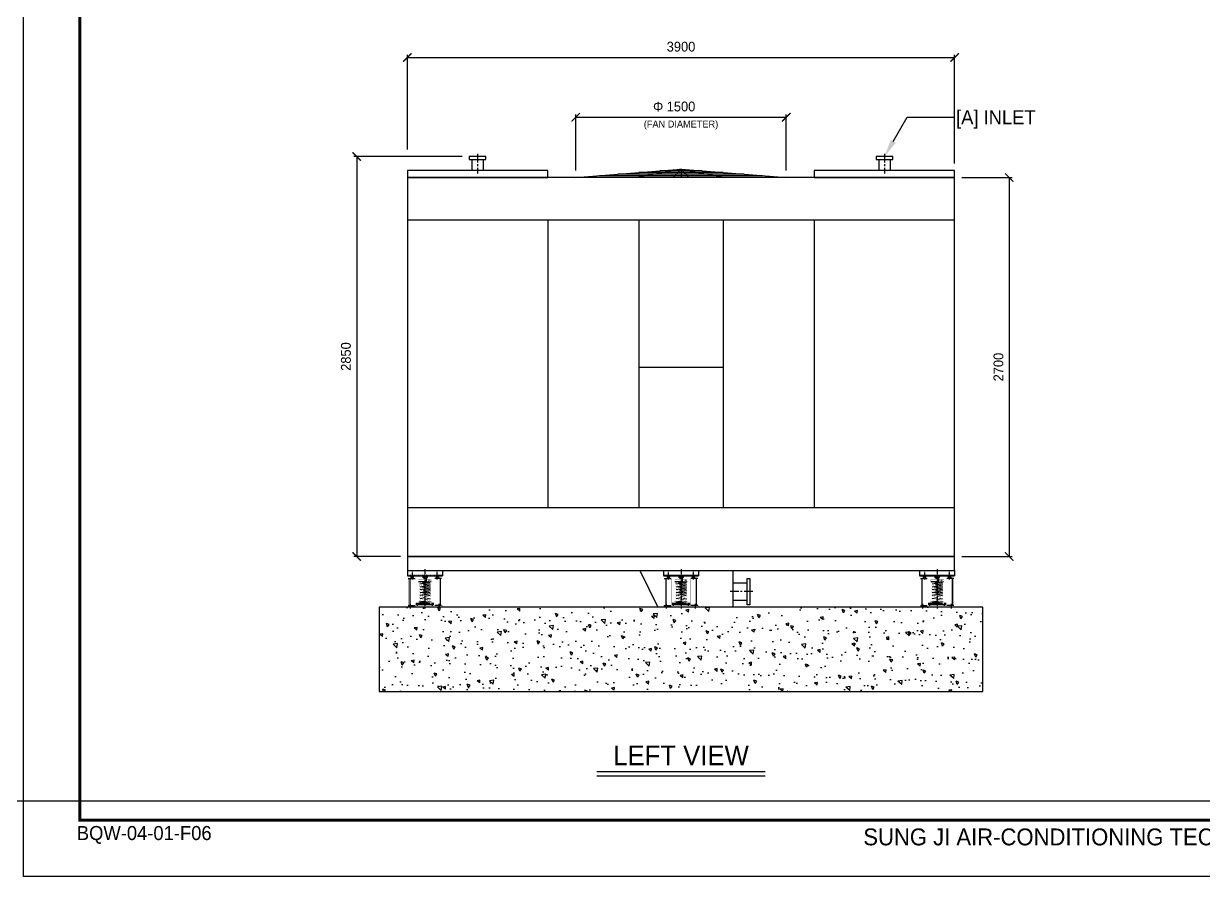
# Model space of a CAD drawing. Header units: millimetres. Extents: x 0 to 16815, y 0 to 11890.
# Drawn here: x 0 to 8407, y 0 to 6077 of the extents above; entities that cross this region are included whole.
import ezdxf
from ezdxf.enums import TextEntityAlignment as Align

# ---------------------------------------------------------------- set-up
doc = ezdxf.new("R2010")
doc.units = ezdxf.units.MM
doc.linetypes.add('CENTER', pattern=[2, 1.25, -0.25, 0.25, -0.25])
doc.linetypes.add('HIDDEN', pattern=[9.525, 6.35, -3.175])
doc.layers.get('DEFPOINTS').update_dxf_attribs({"color": 143})
for name, color, linetype in [('CENTER', 1, 'CENTER'), ('냉각탑_dim', 1, 'Continuous'), ('냉각탑_form', 1, 'Continuous'), ('냉각탑_text', 3, 'Continuous')]:
    doc.layers.add(name, color=color, linetype=linetype)
doc.styles.add('HY울릉도L', font='H2WULL.TTF')
doc.styles.add('돋움', font='Dotum.ttf')
doc.dimstyles.new('성지DIM', dxfattribs={"dimtxt": 3.5, "dimasz": 3, "dimexe": 1, "dimexo": 2.5, "dimgap": 2, "dimtad": 1, "dimdec": 0, "dimzin": 3, "dimdsep": 46, "dimtxsty": 'HY울릉도L', "dimblk": 'ARCHTICK', "dimcen": -2, "dimclrd": 256, "dimclre": 256, "dimclrt": 7, "dimadec": 0, "dimazin": 0, "dimtfac": 1, "dimtdec": 0, "dimtofl": 0, "dimtmove": 0, "dimatfit": 3, "dimfxl": 0, "dimtolj": 1, "dimtzin": 0, "dimlwe": -1, "dimarcsym": 0})

# ---------------------------------------------------------------- blocks, each defined once
blk = doc.blocks.new('냉각탑form')
at = {"layer": 'DEFPOINTS'}
blk.add_lwpolyline([(0, 297.07), (420.1, 297.07), (420.1, 0), (0, 0)], close=True, dxfattribs=at)
at = {"layer": '냉각탑_form', "const_width": 0.5}
blk.add_lwpolyline([(10, 287.07), (10, 10), (410.1, 10), (410.1, 287.07)], close=True, dxfattribs=at)
at = {"layer": '냉각탑_form', "style": '돋움'}
for s, height, p in [('BQW-04-01-F06', 2.5006, (9.48, 6.47)), ('SUNG JI AIR-CONDITIONING TECHNOLOGY CO. LTD', 3.0007, (149.5, 5.53))]:
    blk.add_text(s, height=height, dxfattribs=at).set_placement(p)
blk = doc.blocks.new('A$C0E7A176C')
for p, q in [((0.5, 271.5), (0.5, 234.3)), ((0.5, 271.5), (250.5, 271.5)), ((250.5, 271.5), (250.5, 234.3)), ((0.5, 234.3), (250.5, 234.3)), ((6.5, 214.8), (55.5, 214.8)), ((45, 220.8), (23.9, 220.8)), ((30.5, 220.8), (30.5, 234.3)), ((30.5, 220.8), (30.5, 234.3)), ((31.2, 234.3), (31.2, 220.8)), ((42.7, 234.3), (42.7, 220.8)), ((43.5, 220.8), (43.5, 234.3)), ((80.9, 193.1), (125.5, 193.1)), ((163.8, 187.1), (90.2, 173.8)), ((108.5, 188), (107.1, 193.1)), ((125.5, 221.1), (107.9, 221.1)), ((108.5, 188), (125.5, 188)), ((112, 234.3), (138.9, 234.3)), ((116.4, 231.2), (116.4, 221.1)), ((117.1, 220), (116.4, 221.1)), ((116.5, 170.3), (163.1, 179.2)), ((117.1, 220), (125.5, 220)), ((117.1, 220), (117.1, 210.1)), ((117.1, 178.7), (117.1, 170.4)), ((125.5, 221.1), (143.1, 221.1)), ((125.5, 221.1), (143.1, 221.1)), ((133.9, 220), (125.5, 220)), ((133.9, 220), (134.5, 221.1)), ((133.9, 220), (133.9, 210.1)), ((133.9, 210.1), (133.9, 187.5)), ((134.5, 210.1), (134.5, 188)), ((134.6, 231.2), (134.6, 221.1)), ((134.6, 221.1), (134.6, 231.2)), ((143.1, 221.1), (143.1, 231.2)), ((143.1, 221.1), (143.1, 231.2)), ((148.9, 196.3), (161.9, 198.7)), ((154.4, 203.3), (156.3, 203.3)), ((167.2, 193.1), (170.1, 193.1)), ((244.5, 214.8), (195.5, 214.8)), ((206, 220.8), (227.1, 220.8)), ((207.5, 220.8), (207.5, 239.3)), ((207.5, 220.8), (207.5, 234.3)), ((208.2, 239.3), (208.2, 214.8)), ((208.2, 234.3), (208.2, 220.8)), ((219.7, 239.3), (219.7, 214.8)), ((219.7, 234.3), (219.7, 220.8)), ((220.5, 220.8), (220.5, 239.3)), ((220.5, 220.8), (220.5, 234.3)), ((220.5, 220.8), (220.5, 234.3)), ((164.4, 167.4), (90.9, 154.1)), ((164.4, 147.1), (90.9, 133.8)), ((164.4, 126.7), (90.9, 113.4)), ((164.4, 106.4), (90.9, 93.1)), ((115.9, 116.2), (124.9, 116.2)), ((116.5, 150), (163.1, 158.8)), ((116.5, 129.6), (163.1, 138.4)), ((116.5, 118.1), (116.5, 115.5)), ((116.5, 109.2), (163.1, 118.1)), ((117.1, 158.9), (117.1, 150.1)), ((117.1, 139), (117.1, 129.7)), ((133.9, 116.2), (124.9, 116.2)), ((125.5, 89.7), (163.1, 96.1)), ((133.3, 121.1), (133.3, 115.5)), ((6.5, 23.5), (55.5, 23.5)), ((61.5, 35.6), (78.2, 35.6)), ((125.5, 29.1), (61.5, 29.1)), ((61.5, 29.1), (125.5, 29.1)), ((61.5, 29.1), (189.6, 29.1)), ((74.4, 29.1), (61.5, 29.1)), ((78.2, 37.4), (78.2, 35.6)), ((163.6, 35.6), (78.2, 35.6)), ((88.1, 48.6), (125.5, 48.6)), ((125.5, 76.1), (91.2, 70.2)), ((127.7, 54.3), (102, 48.5)), ((127.7, 54.3), (102.6, 48.6)), ((163.1, 48.5), (125.5, 42.9)), ((125.5, 44), (129.9, 43.7)), ((128.1, 67.4), (163.1, 73.4)), ((172.8, 37.4), (172.8, 35.6)), ((189.5, 35.6), (172.8, 35.6)), ((176.6, 29.1), (189.5, 29.1)), ((244.5, 23.5), (195.5, 23.5))]:
    blk.add_line(p, q)
at = {"linetype": 'CENTER'}
for p, q in [((214, 219.8), (214, 261.5)), ((214, 224.9), (214, 249.8)), ((72.6, 21.2), (72.6, 38.9)), ((178.4, 21.2), (178.4, 38.9))]:
    blk.add_line(p, q, dxfattribs=at)
at = {"linetype": 'HIDDEN'}
for p, q in [((0.5, 239.3), (250.5, 239.3)), ((17.5, 214.8), (17.5, 23.5)), ((233.5, 214.8), (233.5, 23.5)), ((78.2, 35.6), (61.5, 35.6)), ((172.8, 35.6), (189.5, 35.6))]:
    blk.add_line(p, q, dxfattribs=at)
at = {"color": 0}
for p, q in [((133.9, 209.1), (134.8, 210.1)), ((141.6, 188), (145.8, 192.3))]:
    blk.add_line(p, q, dxfattribs=at)
for points, const_width in [([(30.5, 220.8), (6.5, 220.8), (6.5, 23.5), (0.5, 23.5), (0.5, 9.5), (250.5, 9.5), (250.5, 23.5), (244.5, 23.5), (244.5, 220.8), (220.5, 220.8)], 1), ([(6.5, 220.8), (30.5, 220.8)], 1), ([(43.5, 220.8), (52.4, 220.8), (52.4, 214.8)], 1), ([(45, 220.8), (52.4, 220.8)], 1), ([(52.4, 220.8), (52.4, 214.8)], 1), ([(195.5, 214.8), (195.5, 23.5), (55.5, 23.5), (55.5, 214.8)], 1), ([(125.5, 210.1), (80.1, 210.1), (80.9, 193.1), (107.1, 193.1)], 0.68), ([(90.2, 185.3), (108.4, 188.6)], 0.898), ([(90.2, 173.8), (115.9, 172.7)], 0.898), ([(90.9, 165.6), (116.5, 170.3)], 0.898), ([(116.5, 178.5), (116.5, 170.3)], 0.562), ([(167.2, 201.6), (167.2, 193.1), (170, 193.1), (170.9, 210.1), (125.5, 210.1)], 0.68), ([(142.5, 188), (133.9, 188)], 0.898), ([(133.9, 188), (133.9, 173.6)], 0.73), ([(163.1, 179.2), (134.6, 180.9)], 0.898), ([(142.5, 188), (154.4, 203.3), (165.5, 203.3)], 0.68), ([(161.9, 198.7), (151.4, 199.4)], 0.898), ([(206, 220.8), (198.5, 220.8)], 1), ([(198.5, 220.8), (198.5, 214.8)], 1), ([(207.5, 220.8), (198.5, 220.8), (198.5, 214.8)], 1), ([(244.5, 220.8), (220.5, 220.8)], 1), ([(90.9, 154.1), (116.5, 153)], 0.898), ([(90.9, 145.3), (116.5, 150)], 0.898), ([(90.9, 133.8), (116.5, 132.7)], 0.898), ([(90.9, 124.9), (116.5, 129.6)], 0.898), ([(90.9, 113.4), (128.6, 111.8)], 0.898), ([(90.9, 104.6), (128.6, 111.4)], 0.898), ([(90.9, 93.1), (126.1, 89.8)], 0.898), ([(90.9, 83.4), (125.5, 89.7)], 0.898), ([(115.9, 116.2), (116.5, 115.5)], 0.73), ([(115.9, 117.9), (115.9, 116.2)], 0.562), ([(116.5, 158.8), (116.5, 150)], 0.562), ([(116.5, 138.9), (116.5, 129.6)], 0.562), ([(116.5, 115.5), (124.9, 115.5)], 0.562), ([(133.3, 115.5), (124.9, 115.5)], 0.562), ([(163.1, 96.1), (125.5, 99.6)], 0.898), ([(133.9, 116.2), (133.3, 115.5)], 0.562), ([(163.1, 158.8), (133.9, 160.6)], 0.898), ([(163.1, 138.4), (133.9, 140.2)], 0.898), ([(163.1, 118.1), (133.9, 119.9)], 0.898), ([(133.9, 161.9), (133.9, 153.3)], 0.73), ([(133.9, 141.6), (133.9, 132.9)], 0.73), ([(133.9, 121.2), (133.9, 116.2)], 0.73), ([(88.1, 48.6), (78.2, 48.6), (78.2, 37.4), (61.5, 37.4), (61.5, 29.1)], 0.898), ([(61.5, 29.1), (61.5, 23.5)], 0.898), ([(90.9, 69.8), (128.1, 67.4)], 0.898), ([(128.1, 67.4), (90.9, 59.4)], 0.898), ([(125.5, 76.1), (163.1, 73.4)], 0.898), ([(163.1, 48.5), (127.7, 54.3)], 0.898), ([(163.1, 49.5), (127.7, 54.3)], 0.898), ([(163, 48.6), (172.8, 48.6), (172.8, 37.4), (189.5, 37.4), (189.5, 29.1)], 0.898), ([(189.5, 29.1), (189.5, 23.5)], 0.898)]:
    blk.add_lwpolyline(points, dxfattribs=dict(const_width=const_width))
for points, const_width in [([(90.2, 185.3, 0.725116), (90.2, 173.8, 0.725116)], 0.898), ([(133.3, 181.6), (161.9, 186.4, 0.664207), (161.9, 198.7, 0.63815)], 0.898), ([(133.3, 181.6), (161.9, 186.4, 0.562661), (163.6, 197.7, 0.562661)], 0.898), ([(134.6, 162), (163.1, 166.8, 0.664207), (163.1, 179.2, 0.63815)], 0.898), ([(167.2, 201.6, 0.414214), (165.5, 203.3, 0.414214)], 0.68), ([(90.9, 165.6, 0.725116), (90.9, 154.1, 0.725116)], 0.898), ([(90.9, 145.3, 0.725116), (90.9, 133.8, 0.725116)], 0.898), ([(90.9, 124.9, 0.725116), (90.9, 113.4, 0.725116)], 0.898), ([(90.9, 104.6, 0.725116), (90.9, 93.1, 0.725116)], 0.898), ([(125.5, 76.1), (163.1, 84.6, 0.712533), (163.1, 96.1, 0.643566)], 0.898), ([(125.5, 99.5), (163.1, 105.7, 0.664207), (163.1, 118.1, 0.63815)], 0.898), ([(133.3, 121.1), (163.1, 126.1, 0.664207), (163.1, 138.4)], 0.898), ([(134.6, 141.7), (163.1, 146.4, 0.664207), (163.1, 158.8, 0.63815)], 0.898), ([(90.9, 83.4, 0.611938), (90.9, 69.8, 0.611938)], 0.898), ([(90.9, 59.4, 0.495188), (88.4, 48.2, 0.495188)], 0.898), ([(163.1, 73.4, -0.712533), (163.1, 61.8), (127.7, 54.3)], 0.898), ([(163.6, 35.6, 0.602155), (163.1, 48.5, 0.60596)], 0.898)]:
    blk.add_lwpolyline(points, format="xyb", dxfattribs=dict(const_width=const_width))
for points in [[(112, 234.3, 0.898, 0.898, 0.322657), (107.9, 231.2, 0.898, 0.898, 0), (107.9, 221.1, 0.898, 0.898, 0), (116.4, 221.1, 0.562, 0.562, 0), (116.4, 210.1, 0.562, 0.562, 0)], [(134.5, 210.1, 0.562, 0.562, 0), (134.5, 221.1, 0.898, 0.898, 0), (143.1, 221.1, 0.898, 0.898, 0), (143.1, 231.2, 0.898, 0.898, 0.322657), (138.9, 234.3, 0.898, 0.898, -0.322657)]]:
    blk.add_lwpolyline(points, format="xyseb")
for centre, radius, start, end in [((112.1, 229.8), 4.44, 17.21844, 162.78156), ((125.6, 219.1), 15.2, 90.48284, 127.3884), ((125.4, 219.1), 15.2, 52.6116, 89.51716), ((138.8, 229.8), 4.44, 17.21844, 162.78156)]:
    blk.add_arc(centre, radius, start, end)
at = {"layer": 'CENTER'}
for p, q in [((37, 206.6), (37, 261.5)), ((125.5, 282.3), (125.5, 0.1)), ((214, 206.6), (214, 261.5)), ((23, 0), (23, 35.2)), ((228, 0), (228, 35.2))]:
    blk.add_line(p, q, dxfattribs=at)
blk = doc.blocks.new('A$C036B6841')
at = {"color": 3}
for p, q in [((0, 0), (650, 53.1)), ((1153, 10.6), (147, 10.6)), ((1040, 21.2), (260, 21.2)), ((650, 53.1), (379, 0)), ((910, 31.8), (390, 31.8)), ((780, 42.4), (520, 42.4)), ((650, 53.1), (601.1, 0)), ((650, 53.1), (1300, 0)), ((650, 53.1), (698.9, 0)), ((650, 53.1), (921, 0))]:
    blk.add_line(p, q, dxfattribs=at)
at = {"layer": 'DEFPOINTS'}
blk.add_line((650, 53.1), (650, 0), dxfattribs=at)
blk = doc.blocks.new('A$C34DF6EFD')
h = blk.add_hatch()
h.set_pattern_fill('AR-CONC', color=8, scale=1.28, angle=90)
h.set_pattern_definition([(140, (-21245.37, 1907.44), (20.402, 233.1964), [24.384, -268.224]), (85, (-21245.37, 1907.44), (-244.5528, -45.1116), [19.5072, -214.58]), (190.4514, (-21243.67, 1926.87), (-224.1507, 188.0848), [20.7232, -227.9555]), (136.1842, (-21310.4, 1907.44), (53.8142, 346.9812), [36.576, -402.336]), (186.6356, (-21305.9, 1936.35), (-316.7054, 303.8773), [31.085, -341.9336]), (81.1842, (-21310.4, 1907.44), (-316.7054, 303.8773), [29.261, -321.8685]), (111, (-21294.14, 1939.95), (130.8995, 194.0664), [24.384, -268.224]), (56, (-21294.14, 1939.95), (-235.7606, 79.1066), [19.5072, -214.5792]), (161.4514, (-21283.23, 1956.12), (-104.8611, 273.173), [20.7232, -227.9551]), (127.5, (-21245.375, 1907.44), (-108.23045, 3.9534), [0, -211.97824, 0, -217.8304, 0, -215.392]), (97.5, (-21245.37, 1907.44), (-128.23114, 85.52917), [0, -124.19584, 0, -207.10144, 0, -82.0928]), (57.5, (-21245.375, 1834.94), (7.3328, 173.55596), [0, -81.28, 0, -253.5936, 0, -336.4992]), (47.5, (-21245.37, 1802.42), (-32.5459, 189.60535), [0, -105.664, 0, -168.4122, 0, -238.9632])])
h.paths.add_polyline_path([(0, 600), (0, 0), (4300, 0), (4300, 600)])
at = {"color": 3}
for p, q in [((660, 3792), (660, 3712)), ((740, 3792), (740, 3712)), ((3560, 3792), (3560, 3712)), ((3640, 3792), (3640, 3712)), ((200, 3362), (4100, 3362)), ((1200, 3362), (1200, 1312)), ((1850, 3362), (1850, 1312)), ((2450, 3362), (2450, 1312)), ((3100, 3362), (3100, 1312)), ((1850, 2312), (2450, 2312)), ((200, 1312), (4100, 1312)), ((1857.3, 862), (1984.8, 600)), ((2521.4, 600), (2521.4, 862)), ((2521.4, 774.5), (2621.4, 774.5)), ((2621.4, 649.5), (2521.4, 649.5))]:
    blk.add_line(p, q, dxfattribs=at)
for points in [[(640, 3812), (640, 3792), (760, 3792), (760, 3812)], [(3540, 3812), (3540, 3792), (3660, 3792), (3660, 3812)], [(200, 3712), (200, 3662), (1200, 3662), (1200, 3712)], [(3100, 3712), (3100, 3662), (4100, 3662), (4100, 3712)], [(200, 3662), (200, 962), (4100, 962), (4100, 3662)], [(2621.4, 805.8), (2641.4, 805.8), (2641.4, 618.3), (2621.4, 618.3)]]:
    blk.add_lwpolyline(points, close=True, dxfattribs=at)
at = {"color": 4}
blk.add_lwpolyline([(200, 862), (4100, 862), (4100, 962), (200, 962)], close=True, dxfattribs=at)
at = {"color": 8}
blk.add_lwpolyline([(0, 600), (0, 0), (4300, 0), (4300, 600)], close=True, dxfattribs=at)
at = {"layer": 'CENTER', "linetype": 'CENTER', "ltscale": 50}
for p, q in [((700, 3832), (700, 3692)), ((3600, 3832), (3600, 3692)), ((2661.4, 712), (2501.4, 712))]:
    blk.add_line(p, q, dxfattribs=at)
at = {"xscale": 1.153846153846154, "yscale": 1.153846153846154, "zscale": 1.153846153846154}
blk.add_blockref('A$C036B6841', (1400, 3662), dxfattribs=at)
for p in [(199.5, 590.5), (2024.5, 590.5), (3849.5, 590.5)]:
    blk.add_blockref('A$C0E7A176C', p)
blk = doc.blocks.new('_ArchTick')
at = {"color": 0, "linetype": 'ByBlock', "const_width": 0.15}
blk.add_lwpolyline([(-0.5, -0.5), (0.5, 0.5)], dxfattribs=at)
blk = doc.blocks.new('*D9')
at = {"layer": 'DEFPOINTS', "color": 0}
for p in [(3174.8, 5129.5), (2373.6, 2279.5), (2734.8, 2279.5)]:
    blk.add_point(p, dxfattribs=at)
at = {"layer": '냉각탑_dim'}
for p, q in [((3124.8, 5129.5), (2353.6, 5129.5)), ((2684.8, 2279.5), (2353.6, 2279.5))]:
    blk.add_line(p, q, dxfattribs=at)
at = {"layer": '냉각탑_dim', "lineweight": -2}
blk.add_line((2373.6, 5129.5), (2373.6, 2279.5), dxfattribs=at)
at = {"layer": '냉각탑_dim', "lineweight": -2, "xscale": 60, "yscale": 60, "zscale": 60}
for p, rotation in [((2373.6, 5129.5), 90), ((2373.6, 2279.5), 270)]:
    blk.add_blockref('_ArchTick', p, dxfattribs=dict(at, rotation=rotation))
at = {"layer": '냉각탑_dim', "color": 7, "insert": (2297.1, 3704.5), "char_height": 70, "attachment_point": 5, "rotation": 90, "style": 'HY울릉도L'}
blk.add_mtext('\\A1;2850', dxfattribs=at)
blk = doc.blocks.new('*D10')
at = {"layer": 'DEFPOINTS', "color": 0}
for p in [(5434.8, 5409.4), (3934.8, 4979.5), (5434.8, 4979.5)]:
    blk.add_point(p, dxfattribs=at)
at = {"layer": '냉각탑_dim'}
for p, q in [((3934.8, 5029.5), (3934.8, 5429.4)), ((5434.8, 5029.5), (5434.8, 5429.4))]:
    blk.add_line(p, q, dxfattribs=at)
at = {"layer": '냉각탑_dim', "lineweight": -2}
blk.add_line((3934.8, 5409.4), (5434.8, 5409.4), dxfattribs=at)
at = {"layer": '냉각탑_dim', "lineweight": -2, "xscale": 60, "yscale": 60, "zscale": 60, "rotation": 180}
blk.add_blockref('_ArchTick', (3934.8, 5409.4), dxfattribs=at)
at = {"layer": '냉각탑_dim', "lineweight": -2, "xscale": 60, "yscale": 60, "zscale": 60}
blk.add_blockref('_ArchTick', (5434.8, 5409.4), dxfattribs=at)
at = {"layer": '냉각탑_dim', "color": 7, "insert": (4684.8, 5485.9), "char_height": 70, "attachment_point": 5, "style": 'HY울릉도L'}
blk.add_mtext('\\A1;1500', dxfattribs=at)
blk = doc.blocks.new('*D11')
at = {"layer": 'DEFPOINTS', "color": 0}
for p in [(6634.8, 5835.6), (2734.8, 5129.5), (6634.8, 5029.5)]:
    blk.add_point(p, dxfattribs=at)
at = {"layer": '냉각탑_dim'}
for p, q in [((2734.8, 5179.5), (2734.8, 5855.6)), ((6634.8, 5079.5), (6634.8, 5855.6))]:
    blk.add_line(p, q, dxfattribs=at)
at = {"layer": '냉각탑_dim', "lineweight": -2}
blk.add_line((2734.8, 5835.6), (6634.8, 5835.6), dxfattribs=at)
at = {"layer": '냉각탑_dim', "lineweight": -2, "xscale": 60, "yscale": 60, "zscale": 60, "rotation": 180}
blk.add_blockref('_ArchTick', (2734.8, 5835.6), dxfattribs=at)
at = {"layer": '냉각탑_dim', "lineweight": -2, "xscale": 60, "yscale": 60, "zscale": 60}
blk.add_blockref('_ArchTick', (6634.8, 5835.6), dxfattribs=at)
at = {"layer": '냉각탑_dim', "color": 7, "insert": (4684.8, 5912.2), "char_height": 70, "attachment_point": 5, "style": 'HY울릉도L'}
blk.add_mtext('\\A1;3900', dxfattribs=at)
blk = doc.blocks.new('*D12')
at = {"layer": 'DEFPOINTS', "color": 0}
for p in [(6634.8, 4979.5), (6634.8, 2279.5), (7023.6, 2279.5)]:
    blk.add_point(p, dxfattribs=at)
at = {"layer": '냉각탑_dim'}
for p, q in [((6684.8, 4979.5), (7043.6, 4979.5)), ((6684.8, 2279.5), (7043.6, 2279.5))]:
    blk.add_line(p, q, dxfattribs=at)
at = {"layer": '냉각탑_dim', "lineweight": -2}
blk.add_line((7023.6, 4979.5), (7023.6, 2279.5), dxfattribs=at)
at = {"layer": '냉각탑_dim', "lineweight": -2, "xscale": 60, "yscale": 60, "zscale": 60}
for p, rotation in [((7023.6, 4979.5), 90), ((7023.6, 2279.5), 270)]:
    blk.add_blockref('_ArchTick', p, dxfattribs=dict(at, rotation=rotation))
at = {"layer": '냉각탑_dim', "color": 7, "insert": (6947.1, 3629.5), "char_height": 70, "attachment_point": 5, "rotation": 90, "style": 'HY울릉도L'}
blk.add_mtext('\\A1;2700', dxfattribs=at)

msp = doc.modelspace()

# ---------------------------------------------------------------- linework, layer by layer
at = {"color": 1}
for p, q in [((4084.8, 747.5), (5284.8, 747.5)), ((4084.8, 717.5), (5284.8, 717.5))]:
    msp.add_line(p, q, dxfattribs=at)
msp.add_xline((12221.2, 539.2), (1, 0))
at = {"layer": '냉각탑_dim', "linetype": 'ByBlock', "lineweight": -2}
for p, q in [((6197.3, 5237.7), (6296.4, 5409.4)), ((6296.4, 5409.4), (6634.8, 5409.4))]:
    msp.add_line(p, q, dxfattribs=at)
at = {"layer": '냉각탑_dim'}
msp.add_solid([(6215.3, 5227.3), (6134.8, 5129.5), (6179.3, 5248.1)], dxfattribs=at)

# ---------------------------------------------------------------- block references
msp.add_blockref('A$C34DF6EFD', (2534.8, 1317.5))
at = {"layer": '냉각탑_form', "xscale": 40.02539682539683, "yscale": 40.02539682539683, "zscale": 40.02539682539683}
msp.add_blockref('냉각탑form', (0, 0), dxfattribs=at)

# ---------------------------------------------------------------- texts
at = {"layer": '냉각탑_text', "style": '돋움'}
for s, height, p in [('Φ', 70, (4522, 5486)), ('(FAN DIAMETER)', 50, (4684.8, 5361)), ('LEFT VIEW', 140, (4684.8, 862.3))]:
    msp.add_text(s, height=height, dxfattribs=at).set_placement(p, align=Align.MIDDLE_CENTER)
msp.add_text('[A] INLET', height=100, dxfattribs=at).set_placement((6644.8, 5409.4), align=Align.MIDDLE_LEFT)

# ---------------------------------------------------------------- dimensions: what is measured, and where the dimension line sits
at = {"layer": '냉각탑_dim'}
for base, p1, p2, picture, middle in [((6634.8, 5835.6), (2734.8, 5129.5), (6634.8, 5029.5), '*D11', (4684.8, 5912.2)), ((5434.8, 5409.4), (3934.8, 4979.5), (5434.8, 4979.5), '*D10', (4684.8, 5485.9))]:
    dim = msp.add_linear_dim(base=base, p1=p1, p2=p2, dimstyle='성지DIM', override={"dimscale": 20, "dimtmove": 2}, dxfattribs=at)
    dim.commit()
    dim.dimension.update_dxf_attribs({"geometry": picture, "text_midpoint": middle})
for base, p1, p2, picture, middle in [((2373.6, 2279.5), (3174.8, 5129.5), (2734.8, 2279.5), '*D9', (2297.1, 3704.5)), ((7023.6, 2279.5), (6634.8, 4979.5), (6634.8, 2279.5), '*D12', (6947.1, 3629.5))]:
    dim = msp.add_linear_dim(base=base, p1=p1, p2=p2, angle=90, dimstyle='성지DIM', override={"dimscale": 20, "dimtmove": 2}, dxfattribs=at)
    dim.commit()
    dim.dimension.update_dxf_attribs({"geometry": picture, "text_midpoint": middle})

doc.saveas('drawing.dxf')
